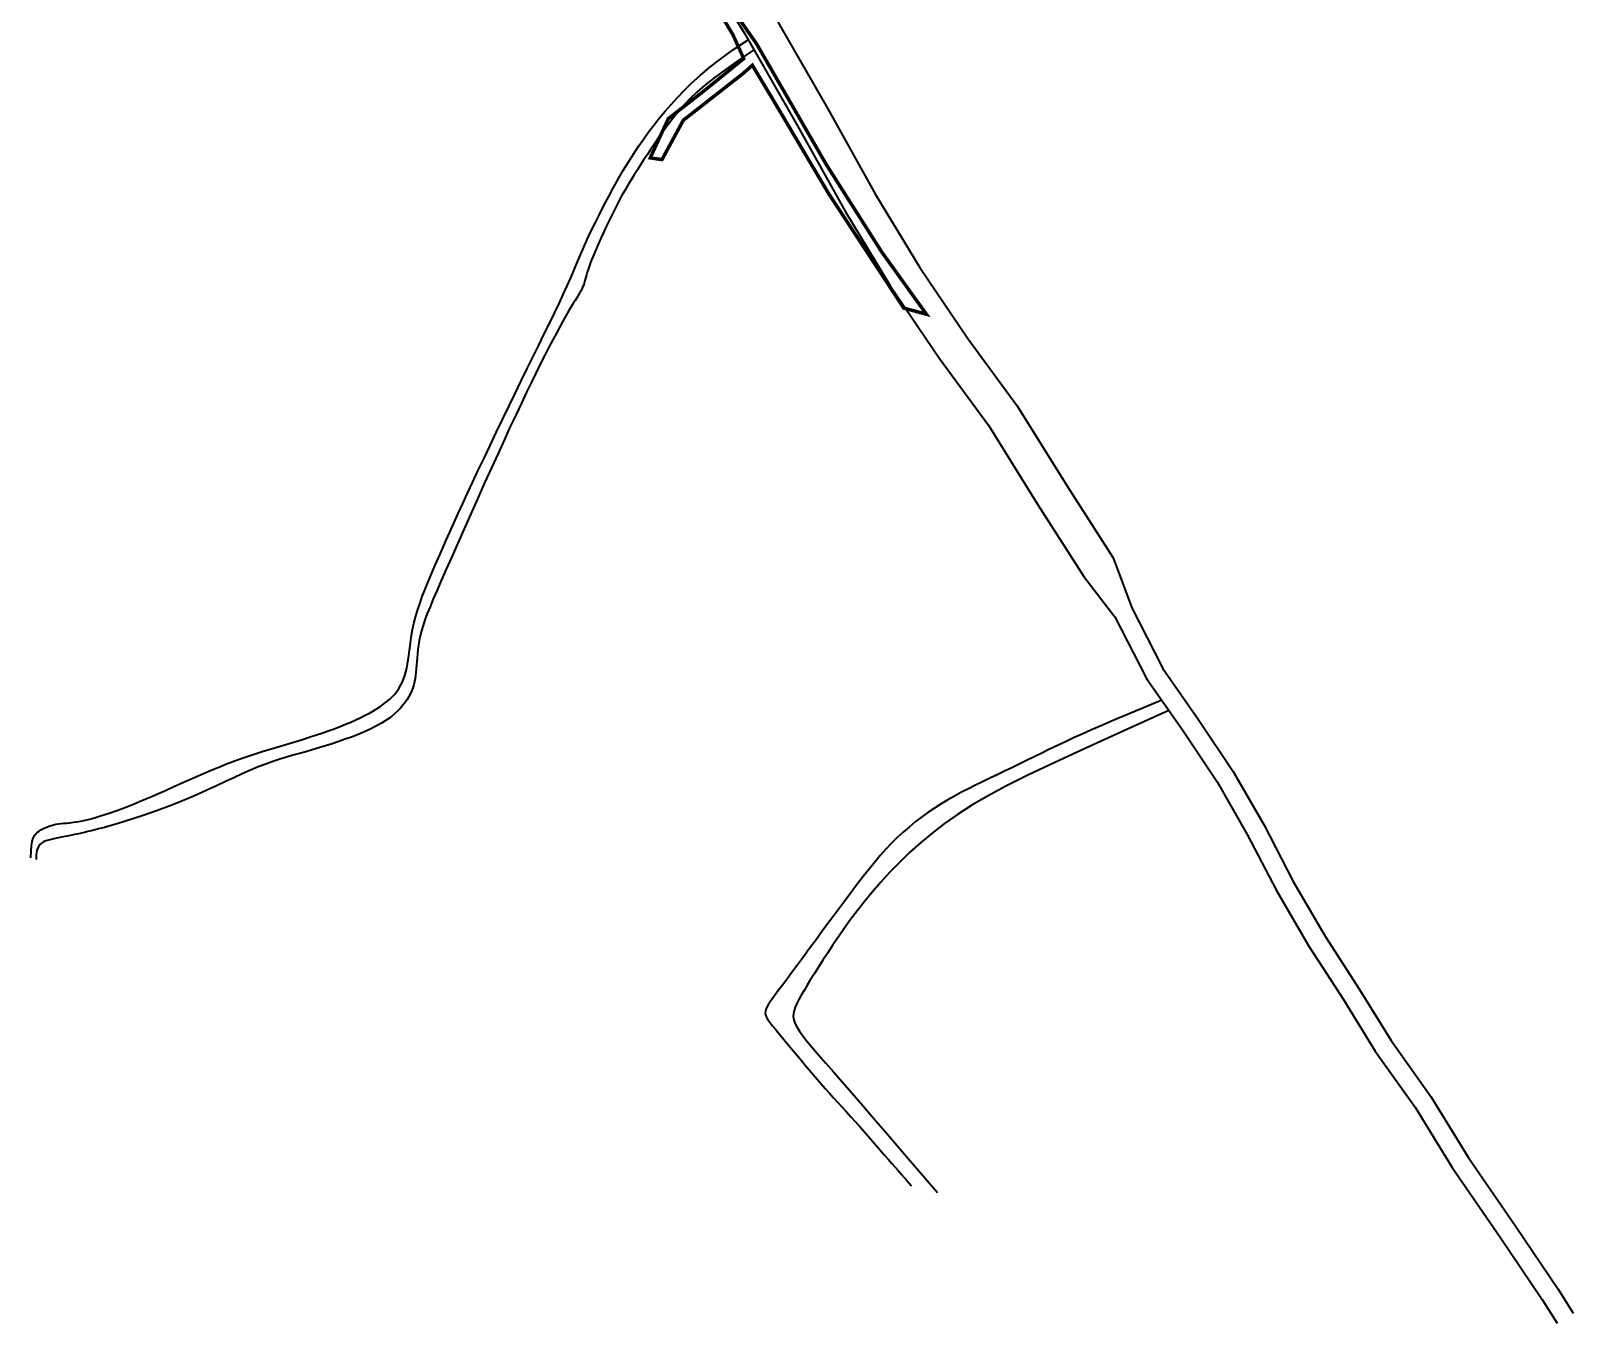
# Model space of a CAD drawing. Header units: metres. Extents: x 561401 to 594056, y 8460144 to 8508504.
# Drawn here: x 570925 to 571013.9, y 8472331.1 to 8472405.6 of the extents above; entities that cross this region are included whole.
import ezdxf

# ---------------------------------------------------------------- set-up
doc = ezdxf.new("R2010")
doc.units = ezdxf.units.M
doc.layers.add('1.1. VIA EXISTENTE', color=252, linetype='Continuous')
doc.layers.add('1.7 PIRCA DE PIEDRA', color=8, linetype='Continuous')

msp = doc.modelspace()

# ---------------------------------------------------------------- linework, layer by layer
at = {"layer": '1.1. VIA EXISTENTE', "color": 253, "linetype": 'Continuous', "lineweight": 40, "ltscale": 0.2, "true_color": 0x84a4a6}
for points in [[(570963.143, 8472410.375), (570966.181, 8472405.465), (570969.223, 8472400.16), (570971.991, 8472395.186), (570974.587, 8472390.903), (570977.415, 8472386.726), (570980.232, 8472382.881), (570983.06, 8472378.334), (570985.74, 8472374.156), (570987.514, 8472371.838), (570989.346, 8472368.279), (570991.416, 8472365.306), (570993.411, 8472362.32), (570995.156, 8472359.281), (570996.841, 8472356.042), (570998.706, 8472352.842), (571000.696, 8472349.75), (571002.536, 8472346.78), (571004.831, 8472343.546), (571006.979, 8472340.058), (571009.731, 8472336.048), (571012.157, 8472332.453), (571013.017, 8472331.087)], [(570967.899, 8472406.489), (570970.964, 8472401.144), (570973.721, 8472396.19), (570976.271, 8472391.983), (570979.05, 8472387.878), (570981.89, 8472384.001), (570984.751, 8472379.402), (570987.423, 8472375.236), (570988.492, 8472372.341), (570990.29, 8472368.847), (570992.324, 8472365.926), (570994.347, 8472362.9), (570996.121, 8472359.809), (570997.805, 8472356.573), (570999.644, 8472353.416), (571001.627, 8472350.337), (571003.453, 8472347.389), (571005.749, 8472344.154), (571007.901, 8472340.658), (571010.64, 8472336.667), (571013.079, 8472333.054), (571013.948, 8472331.673)], [(570925.011, 8472357.925), (570925.021, 8472358.317), (570925.049, 8472358.63), (570925.093, 8472358.876), (570925.15, 8472359.066), (570925.22, 8472359.209), (570925.301, 8472359.317), (570925.391, 8472359.401), (570925.487, 8472359.471), (570925.59, 8472359.535), (570925.698, 8472359.597), (570925.811, 8472359.654), (570925.93, 8472359.706), (570926.053, 8472359.754), (570926.183, 8472359.796), (570926.317, 8472359.832), (570926.457, 8472359.862), (570926.602, 8472359.885), (570926.755, 8472359.904), (570926.915, 8472359.921), (570927.086, 8472359.937), (570927.268, 8472359.957), (570927.463, 8472359.981), (570927.673, 8472360.012), (570927.899, 8472360.052), (570928.143, 8472360.104), (570928.403, 8472360.167), (570928.678, 8472360.242), (570928.967, 8472360.326), (570929.269, 8472360.421), (570929.582, 8472360.526), (570929.906, 8472360.64), (570930.238, 8472360.762), (570930.578, 8472360.893), (570930.926, 8472361.032), (570931.283, 8472361.179), (570931.649, 8472361.334), (570932.026, 8472361.496), (570932.413, 8472361.665), (570932.812, 8472361.841), (570933.224, 8472362.024), (570933.647, 8472362.212), (570934.08, 8472362.405), (570934.52, 8472362.599), (570934.964, 8472362.792), (570935.409, 8472362.982), (570935.852, 8472363.166), (570936.291, 8472363.342), (570936.721, 8472363.507), (570937.141, 8472363.66), (570937.552, 8472363.802), (570937.955, 8472363.935), (570938.351, 8472364.06), (570938.743, 8472364.18), (570939.131, 8472364.297), (570939.517, 8472364.411), (570939.902, 8472364.526), (570940.288, 8472364.643), (570940.672, 8472364.761), (570941.053, 8472364.881), (570941.429, 8472365.003), (570941.798, 8472365.126), (570942.158, 8472365.251), (570942.506, 8472365.377), (570942.841, 8472365.503), (570943.161, 8472365.631), (570943.465, 8472365.76), (570943.755, 8472365.889), (570944.03, 8472366.019), (570944.29, 8472366.15), (570944.535, 8472366.281), (570944.766, 8472366.412), (570944.983, 8472366.544), (570945.185, 8472366.676), (570945.374, 8472366.81), (570945.548, 8472366.946), (570945.71, 8472367.085), (570945.859, 8472367.228), (570945.995, 8472367.377), (570946.12, 8472367.533), (570946.232, 8472367.696), (570946.332, 8472367.868), (570946.422, 8472368.049), (570946.502, 8472368.239), (570946.572, 8472368.439), (570946.634, 8472368.651), (570946.689, 8472368.873), (570946.736, 8472369.106), (570946.777, 8472369.352), (570946.813, 8472369.61), (570946.847, 8472369.882), (570946.882, 8472370.166), (570946.921, 8472370.466), (570946.969, 8472370.78), (570947.028, 8472371.109), (570947.101, 8472371.454), (570947.192, 8472371.816), (570947.303, 8472372.194), (570947.434, 8472372.589), (570947.581, 8472372.999), (570947.744, 8472373.422), (570947.921, 8472373.859), (570948.108, 8472374.308), (570948.306, 8472374.767), (570948.51, 8472375.237), (570948.721, 8472375.716), (570948.939, 8472376.207), (570949.165, 8472376.714), (570949.403, 8472377.241), (570949.653, 8472377.791), (570949.917, 8472378.367), (570950.197, 8472378.973), (570950.495, 8472379.613), (570950.812, 8472380.288), (570951.145, 8472380.993), (570951.49, 8472381.72), (570951.845, 8472382.463), (570952.205, 8472383.214), (570952.568, 8472383.965), (570952.93, 8472384.71), (570953.287, 8472385.442), (570953.637, 8472386.153), (570953.977, 8472386.842), (570954.305, 8472387.508), (570954.62, 8472388.148), (570954.92, 8472388.761), (570955.203, 8472389.347), (570955.467, 8472389.902), (570955.711, 8472390.427), (570955.934, 8472390.92), (570956.14, 8472391.389), (570956.334, 8472391.838), (570956.521, 8472392.277), (570956.707, 8472392.711), (570956.898, 8472393.147), (570957.097, 8472393.594), (570957.311, 8472394.057), (570957.543, 8472394.542), (570957.793, 8472395.045), (570958.056, 8472395.56), (570958.331, 8472396.08), (570958.614, 8472396.6), (570958.903, 8472397.113), (570959.195, 8472397.613), (570959.487, 8472398.095), (570959.777, 8472398.553), (570960.066, 8472398.991), (570960.358, 8472399.411), (570960.655, 8472399.818), (570960.958, 8472400.216), (570961.271, 8472400.608), (570961.596, 8472400.998), (570961.935, 8472401.39), (570962.293, 8472401.788), (570962.681, 8472402.196), (570963.113, 8472402.619), (570963.601, 8472403.062), (570964.158, 8472403.529), (570964.798, 8472404.025), (570965.534, 8472404.554), (570966.379, 8472405.12)], [(570966.709, 8472404.544), (570965.805, 8472403.931), (570965.041, 8472403.39), (570964.401, 8472402.91), (570963.865, 8472402.481), (570963.418, 8472402.092), (570963.04, 8472401.733), (570962.713, 8472401.394), (570962.421, 8472401.065), (570962.147, 8472400.736), (570961.888, 8472400.408), (570961.642, 8472400.081), (570961.407, 8472399.756), (570961.184, 8472399.435), (570960.969, 8472399.118), (570960.762, 8472398.807), (570960.562, 8472398.502), (570960.367, 8472398.205), (570960.176, 8472397.913), (570959.988, 8472397.623), (570959.804, 8472397.333), (570959.621, 8472397.039), (570959.44, 8472396.738), (570959.26, 8472396.429), (570959.08, 8472396.107), (570958.9, 8472395.771), (570958.721, 8472395.426), (570958.544, 8472395.075), (570958.372, 8472394.724), (570958.207, 8472394.377), (570958.049, 8472394.04), (570957.902, 8472393.717), (570957.766, 8472393.413), (570957.643, 8472393.132), (570957.533, 8472392.873), (570957.435, 8472392.635), (570957.347, 8472392.417), (570957.27, 8472392.216), (570957.203, 8472392.032), (570957.145, 8472391.862), (570957.094, 8472391.705), (570957.051, 8472391.56), (570957.013, 8472391.426), (570956.978, 8472391.299), (570956.944, 8472391.179), (570956.91, 8472391.064), (570956.873, 8472390.953), (570956.831, 8472390.843), (570956.782, 8472390.732), (570956.725, 8472390.62), (570956.658, 8472390.502), (570956.581, 8472390.375), (570956.493, 8472390.234), (570956.394, 8472390.076), (570956.281, 8472389.896), (570956.156, 8472389.692), (570956.017, 8472389.458), (570955.863, 8472389.192), (570955.694, 8472388.893), (570955.512, 8472388.563), (570955.317, 8472388.2), (570955.108, 8472387.806), (570954.887, 8472387.38), (570954.653, 8472386.924), (570954.407, 8472386.437), (570954.15, 8472385.92), (570953.881, 8472385.37), (570953.598, 8472384.786), (570953.301, 8472384.164), (570952.988, 8472383.503), (570952.66, 8472382.801), (570952.315, 8472382.054), (570951.951, 8472381.262), (570951.571, 8472380.423), (570951.178, 8472379.553), (570950.78, 8472378.667), (570950.385, 8472377.781), (570949.999, 8472376.912), (570949.628, 8472376.077), (570949.281, 8472375.291), (570948.963, 8472374.572), (570948.681, 8472373.931), (570948.433, 8472373.363), (570948.217, 8472372.861), (570948.031, 8472372.416), (570947.873, 8472372.018), (570947.739, 8472371.66), (570947.628, 8472371.333), (570947.536, 8472371.027), (570947.463, 8472370.737), (570947.404, 8472370.459), (570947.359, 8472370.194), (570947.325, 8472369.94), (570947.299, 8472369.698), (570947.28, 8472369.467), (570947.264, 8472369.246), (570947.25, 8472369.035), (570947.235, 8472368.832), (570947.218, 8472368.638), (570947.197, 8472368.451), (570947.17, 8472368.269), (570947.137, 8472368.092), (570947.094, 8472367.917), (570947.042, 8472367.745), (570946.977, 8472367.574), (570946.9, 8472367.402), (570946.809, 8472367.231), (570946.705, 8472367.061), (570946.589, 8472366.893), (570946.461, 8472366.727), (570946.321, 8472366.565), (570946.169, 8472366.407), (570946.006, 8472366.254), (570945.831, 8472366.107), (570945.645, 8472365.964), (570945.443, 8472365.825), (570945.226, 8472365.69), (570944.991, 8472365.557), (570944.737, 8472365.425), (570944.462, 8472365.294), (570944.164, 8472365.163), (570943.842, 8472365.03), (570943.5, 8472364.898), (570943.142, 8472364.767), (570942.771, 8472364.638), (570942.391, 8472364.511), (570942.007, 8472364.388), (570941.622, 8472364.27), (570941.241, 8472364.158), (570940.866, 8472364.051), (570940.494, 8472363.948), (570940.123, 8472363.843), (570939.747, 8472363.734), (570939.363, 8472363.616), (570938.967, 8472363.486), (570938.556, 8472363.339), (570938.126, 8472363.172), (570937.673, 8472362.982), (570937.199, 8472362.773), (570936.707, 8472362.549), (570936.201, 8472362.313), (570935.681, 8472362.072), (570935.152, 8472361.828), (570934.616, 8472361.587), (570934.075, 8472361.352), (570933.532, 8472361.129), (570932.992, 8472360.917), (570932.459, 8472360.717), (570931.936, 8472360.53), (570931.429, 8472360.355), (570930.942, 8472360.194), (570930.478, 8472360.047), (570930.042, 8472359.913), (570929.637, 8472359.794), (570929.263, 8472359.688), (570928.916, 8472359.594), (570928.595, 8472359.512), (570928.297, 8472359.439), (570928.021, 8472359.374), (570927.762, 8472359.317), (570927.521, 8472359.266), (570927.293, 8472359.22), (570927.079, 8472359.178), (570926.877, 8472359.139), (570926.687, 8472359.102), (570926.507, 8472359.065), (570926.337, 8472359.029), (570926.175, 8472358.992), (570926.021, 8472358.952), (570925.875, 8472358.909), (570925.739, 8472358.854), (570925.617, 8472358.779), (570925.51, 8472358.677), (570925.424, 8472358.538), (570925.36, 8472358.356), (570925.323, 8472358.121), (570925.314, 8472357.825)], [(570990.224, 8472367.018), (570989.169, 8472366.581), (570988.256, 8472366.199), (570987.465, 8472365.865), (570986.776, 8472365.571), (570986.171, 8472365.308), (570985.63, 8472365.068), (570985.135, 8472364.844), (570984.666, 8472364.626), (570984.207, 8472364.409), (570983.755, 8472364.192), (570983.308, 8472363.976), (570982.868, 8472363.76), (570982.432, 8472363.546), (570982.001, 8472363.334), (570981.573, 8472363.125), (570981.15, 8472362.92), (570980.729, 8472362.718), (570980.311, 8472362.519), (570979.897, 8472362.321), (570979.486, 8472362.121), (570979.08, 8472361.918), (570978.677, 8472361.711), (570978.279, 8472361.496), (570977.886, 8472361.273), (570977.498, 8472361.039), (570977.116, 8472360.795), (570976.739, 8472360.54), (570976.37, 8472360.274), (570976.007, 8472359.997), (570975.653, 8472359.707), (570975.306, 8472359.406), (570974.969, 8472359.093), (570974.64, 8472358.766), (570974.317, 8472358.425), (570973.995, 8472358.066), (570973.672, 8472357.687), (570973.344, 8472357.285), (570973.006, 8472356.858), (570972.656, 8472356.402), (570972.288, 8472355.917), (570971.902, 8472355.399), (570971.503, 8472354.859), (570971.096, 8472354.307), (570970.689, 8472353.751), (570970.288, 8472353.203), (570969.9, 8472352.672), (570969.531, 8472352.17), (570969.188, 8472351.705), (570968.877, 8472351.286), (570968.597, 8472350.912), (570968.349, 8472350.58), (570968.13, 8472350.288), (570967.94, 8472350.032), (570967.779, 8472349.809), (570967.645, 8472349.616), (570967.537, 8472349.45), (570967.455, 8472349.308), (570967.398, 8472349.185), (570967.366, 8472349.076), (570967.357, 8472348.974), (570967.372, 8472348.875), (570967.411, 8472348.773), (570967.472, 8472348.663), (570967.555, 8472348.539), (570967.66, 8472348.397), (570967.784, 8472348.237), (570967.925, 8472348.061), (570968.083, 8472347.869), (570968.253, 8472347.665), (570968.435, 8472347.448), (570968.626, 8472347.221), (570968.824, 8472346.984), (570969.027, 8472346.74), (570969.236, 8472346.489), (570969.449, 8472346.232), (570969.666, 8472345.97), (570969.889, 8472345.705), (570970.115, 8472345.437), (570970.346, 8472345.167), (570970.58, 8472344.897), (570970.819, 8472344.627), (570971.06, 8472344.358), (570971.305, 8472344.088), (570971.552, 8472343.817), (570971.801, 8472343.545), (570972.051, 8472343.271), (570972.302, 8472342.994), (570972.554, 8472342.715), (570972.805, 8472342.434), (570973.055, 8472342.151), (570973.302, 8472341.868), (570973.545, 8472341.589), (570973.783, 8472341.314), (570974.015, 8472341.046), (570974.239, 8472340.787), (570974.455, 8472340.538), (570974.66, 8472340.302), (570974.855, 8472340.078), (570975.04, 8472339.868), (570975.213, 8472339.671), (570975.376, 8472339.487), (570975.527, 8472339.317), (570975.667, 8472339.161), (570975.795, 8472339.018)], [(570990.637, 8472366.425), (570988.035, 8472365.257), (570985.846, 8472364.264), (570984.018, 8472363.418), (570982.498, 8472362.692), (570981.234, 8472362.058), (570980.173, 8472361.49), (570979.264, 8472360.959), (570978.453, 8472360.438), (570977.696, 8472359.905), (570976.984, 8472359.358), (570976.315, 8472358.8), (570975.686, 8472358.236), (570975.097, 8472357.667), (570974.545, 8472357.099), (570974.029, 8472356.534), (570973.546, 8472355.976), (570973.095, 8472355.427), (570972.675, 8472354.891), (570972.282, 8472354.368), (570971.917, 8472353.861), (570971.577, 8472353.372), (570971.26, 8472352.902), (570970.965, 8472352.453), (570970.689, 8472352.028), (570970.432, 8472351.628), (570970.194, 8472351.253), (570969.975, 8472350.903), (570969.775, 8472350.577), (570969.596, 8472350.276), (570969.437, 8472350), (570969.299, 8472349.748), (570969.183, 8472349.521), (570969.09, 8472349.317), (570969.022, 8472349.129), (570968.983, 8472348.951), (570968.976, 8472348.774), (570969.004, 8472348.592), (570969.071, 8472348.397), (570969.18, 8472348.18), (570969.333, 8472347.936), (570969.535, 8472347.657), (570969.786, 8472347.338), (570970.086, 8472346.976), (570970.437, 8472346.565), (570970.838, 8472346.104), (570971.291, 8472345.586), (570971.796, 8472345.009), (570972.354, 8472344.369), (570972.963, 8472343.665), (570973.608, 8472342.914), (570974.273, 8472342.138), (570974.941, 8472341.358), (570975.594, 8472340.595), (570976.217, 8472339.87), (570976.791, 8472339.204), (570977.301, 8472338.619)]]:
    msp.add_lwpolyline(points, dxfattribs=at)
at = {"layer": '1.7 PIRCA DE PIEDRA', "color": 64, "linetype": 'Continuous', "lineweight": -3, "const_width": 0.2}
msp.add_lwpolyline([(570960.974, 8472412.997), (570965.5, 8472405.399), (570966.121, 8472404.032), (570963.923, 8472402.244), (570961.771, 8472400.569), (570960.728, 8472398.305), (570961.405, 8472398.206), (570962.633, 8472400.474), (570966.058, 8472403.155), (570966.618, 8472403.648), (570967.851, 8472401.59), (570971.017, 8472396.242), (570975.349, 8472389.638), (570976.654, 8472389.286), (570974.071, 8472392.886), (570970.874, 8472397.931), (570966.845, 8472404.907), (570965.058, 8472407.454)], dxfattribs=at)

doc.saveas('drawing.dxf')
